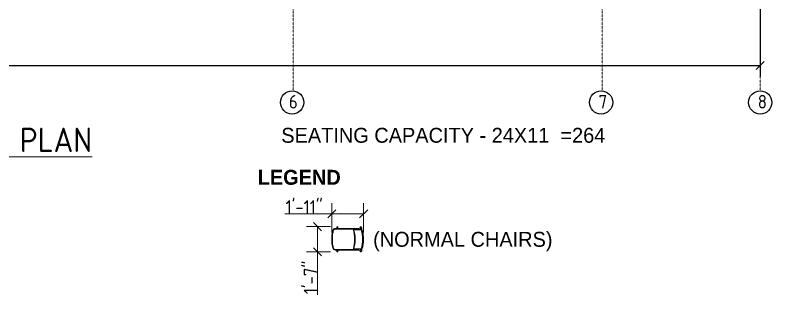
# Model space of a CAD drawing. Extents: x -95606 to 113309, y -42160 to -940.
# Drawn here: x -41653 to -41095, y -19149 to -18941 of the extents above; entities that cross this region are included whole.
import ezdxf

# ---------------------------------------------------------------- set-up
doc = ezdxf.new("R2010")
doc.units = 0
doc.header["$LTSCALE"] = 0.02
doc.header["$MEASUREMENT"] = 0
doc.header["$PDMODE"] = 3
doc.header["$PDSIZE"] = -2
doc.linetypes.add('ACAD_ISO04W100', pattern=[30, 24, -3, 0, -3])
doc.linetypes.add('CENTERX2', pattern=[101.6, 63.5, -12.7, 12.7, -12.7])
doc.layers.get('0').update_dxf_attribs({"linetype": 'CONTINUOUS'})
doc.layers.get('DEFPOINTS').update_dxf_attribs({"linetype": 'CONTINUOUS'})
for name, color, linetype, lineweight in [('dimension', 250, 'CONTINUOUS', 18), ('DOOR WIN TEXT', 102, 'CONTINUOUS', 25), ('RBH CENTER LINE', 1, 'ACAD_ISO04W100', 13), ('RBH DIMENSIONS', 8, 'CONTINUOUS', 15), ('RBH TEXT', 50, 'CONTINUOUS', 13), ('RBH TEXT FRAME', 90, 'CONTINUOUS', 25), ('RBH TEXT1', 111, 'CONTINUOUS', 0), ('RBH WALL - 0.30', 7, 'CONTINUOUS', 30), ('RBH-FURNITURE', 112, 'CONTINUOUS', 15)]:
    doc.layers.add(name, color=color, linetype=linetype, lineweight=lineweight)
doc.styles.add('RBH-225', font='ARIALN.TTF', dxfattribs={"height": 225})
doc.styles.get("Standard").update_dxf_attribs({"font": 'ISOCP'})
doc.dimstyles.new('RBH DIM 01', dxfattribs={"dimtxt": 10, "dimasz": 6, "dimexe": 8, "dimexo": 5, "dimgap": 0.09, "dimtad": 1, "dimdec": 0, "dimzin": 0, "dimdsep": 46, "dimlunit": 4, "dimtxsty": 'Standard', "dimblk": 'OBLIQUE', "dimcen": 0.09, "dimclrd": 4, "dimclre": 1, "dimclrt": 2, "dimadec": 0, "dimazin": 0, "dimtfac": 1, "dimtdec": 0, "dimtofl": 0, "dimtmove": 0, "dimatfit": 3, "dimldrblk": 'OPEN30', "dimfxl": 1, "dimtolj": 1, "dimtzin": 0, "dimlwd": -1, "dimlwe": -1, "dimarcsym": 0})

# ---------------------------------------------------------------- blocks, each defined once
blk = doc.blocks.new('_Oblique')
at = {"color": 0, "linetype": 'ByBlock', "lineweight": -2}
blk.add_line((-0.5, -0.5), (0.5, 0.5), dxfattribs=at)
blk = doc.blocks.new('*D1055')
at = {"layer": 'DEFPOINTS', "color": 0, "lineweight": -2, "ltscale": 0.75, "transparency": 16777216}
for p in [(-41103.39, -18841.87), (-42515, -18874.6), (-41103.39, -18978.18)]:
    blk.add_point(p, dxfattribs=at)
at = {"layer": 'DOOR WIN TEXT', "color": 1, "ltscale": 0.75, "transparency": 16777216}
for p, q in [((-41103.39, -18846.87), (-41103.39, -18986.18)), ((-42515, -18879.6), (-42515, -18986.18))]:
    blk.add_line(p, q, dxfattribs=at)
at = {"layer": 'DOOR WIN TEXT', "color": 4, "ltscale": 0.75, "transparency": 16777216}
blk.add_line((-42515, -18978.18), (-41103.39, -18978.18), dxfattribs=at)
at = {"layer": 'DOOR WIN TEXT', "color": 4, "ltscale": 0.75, "transparency": 16777216, "xscale": 6, "yscale": 6, "zscale": 6, "rotation": 180}
blk.add_blockref('_Oblique', (-42515, -18978.18), dxfattribs=at)
at = {"layer": 'DOOR WIN TEXT', "color": 4, "ltscale": 0.75, "transparency": 16777216, "xscale": 6, "yscale": 6, "zscale": 6}
blk.add_blockref('_Oblique', (-41103.39, -18978.18), dxfattribs=at)
at = {"layer": 'DOOR WIN TEXT', "color": 2, "ltscale": 0.75, "transparency": 16777216, "insert": (-41809.19, -18973.09), "char_height": 10, "attachment_point": 5}
blk.add_mtext('\\A1;117\'-8"', dxfattribs=at)
blk = doc.blocks.new('_Open30')
at = {"color": 0, "linetype": 'ByBlock', "lineweight": -2}
for p, q in [((-1, 0.268), (0, 0)), ((0, 0), (-1, -0.268)), ((0, 0), (-1, 0))]:
    blk.add_line(p, q, dxfattribs=at)
blk = doc.blocks.new('RGR')
at = {"layer": 'RBH-FURNITURE', "color": 253}
for p, q in [((-8.91, 4.13), (-8.91, 4.13)), ((-7.25, 5.44), (-8.03, 5.44)), ((-7.97, 3.23), (-7.97, -1)), ((-7.25, 4.64), (-7.92, 4.64)), ((-7.74, 4.64), (-7.86, 4.64)), ((-7.74, 4.64), (-7.86, 4.64)), ((-7.25, 5.44), (-7.25, -0.21)), ((-7.01, 5.26), (-7.01, -0.2)), ((7.01, 5.26), (7.01, -0.2)), ((7.25, 5.44), (8.03, 5.44)), ((7.25, 5.44), (7.25, -0.21)), ((7.25, 4.64), (7.92, 4.64)), ((7.74, 4.64), (7.86, 4.64)), ((7.74, 4.64), (7.86, 4.64)), ((7.97, 3.23), (7.97, -1)), ((8.91, 4.13), (8.91, 4.13)), ((-8.01, -1.19), (-8.01, -14.23)), ((-7.53, -1.25), (-7.53, -14.23)), ((7.53, -1.25), (7.53, -14.23)), ((8.01, -1.19), (8.01, -14.23)), ((-9.07, -12.41), (-8.01, -12.41)), ((-9.07, -13.13), (-8.01, -13.13)), ((-2.36, -16.34), (2.36, -16.34)), ((9.07, -12.41), (8.01, -12.41)), ((9.07, -13.13), (8.01, -13.13)), ((-2.18, -16.84), (2.18, -16.84))]:
    blk.add_line(p, q, dxfattribs=at)
for centre, radius, start, end in [((0, -15.36), 22.02, 70.784, 109.216), ((0.24, -17.39), 23.91, 90.5791, 108.2517), ((0.23, -16.12), 22.57, 90.5894, 109.3529), ((0, -16.08), 21.99, 71.4193, 108.5807), ((-0.24, -17.39), 23.91, 71.7483, 89.4209), ((-0.23, -16.12), 22.57, 70.6471, 89.4106), ((-8.89, 4.53), 0.4, 140.5482, 182.3926), ((-8.89, 4.53), 0.4, 180, 323.7562), ((-7.86, 3.74), 1.7, 111.8706, 142.152), ((-8.87, 3.23), 0.9, 0, 90), ((-7.86, 3.74), 0.9, 90, 142.152), ((-7.86, 3.74), 1.7, 90, 111.8706), ((-8.87, 3.23), 1.7, 41.0598, 56.113), ((0.25, -26.03), 26.51, 90.5317, 107.3791), ((-8.87, 3.23), 1.7, 17.6472, 41.0598), ((0.25, -26.03), 26.03, 90.5415, 107.2493), ((-0.25, -26.03), 26.51, 72.6209, 89.4683), ((-0.25, -26.03), 26.03, 72.7507, 89.4585), ((8.87, 3.23), 1.7, 138.9402, 162.3528), ((8.87, 3.23), 1.7, 123.887, 138.9402), ((7.86, 3.74), 1.7, 68.1294, 90), ((7.86, 3.74), 0.9, 37.848, 90), ((8.87, 3.23), 0.9, 90, 180), ((7.86, 3.74), 1.7, 37.848, 68.1294), ((8.89, 4.53), 0.4, 216.2438, 0), ((8.89, 4.53), 0.4, 357.6074, 39.4518), ((-7.53, -1.19), 0.48, 107.3791, 180), ((-7.45, -1.25), 0.08, 107.2493, 180), ((-6.73, -0.17), 0.519, 184.9854, 227.7895), ((-6.73, -0.17), 0.279, 186.7996, 277.5565), ((6.73, -0.17), 0.279, 262.4435, 353.2004), ((6.73, -0.17), 0.519, 312.2105, 355.0146), ((7.45, -1.25), 0.08, 0, 72.7507), ((7.53, -1.19), 0.48, 0, 72.6209), ((-8.9, -12.77), 0.4, 115.8419, 244.1581), ((-6.01, -14.23), 2, 179.9999, 257.0769), ((-6.01, -14.23), 1.52, 179.9999, 257.0769), ((0.23, 12.96), 29.9, 257.0767, 265.3679), ((0.23, 12.96), 29.42, 257.0767, 264.9386), ((-0.23, 12.96), 29.9, 274.6321, 282.9233), ((-0.23, 12.96), 29.42, 275.0614, 282.9233), ((6.01, -14.23), 1.52, 282.9231, 0.0001), ((6.01, -14.23), 2, 282.9231, 0.0001), ((8.9, -12.77), 0.4, 295.8419, 64.1581)]:
    blk.add_arc(centre, radius, start, end, dxfattribs=at)
blk = doc.blocks.new('CHAIR')
at = {"layer": 'RBH DIMENSIONS', "rotation": 270}
blk.add_blockref('RGR', (12.16, 0), dxfattribs=at)
blk = doc.blocks.new('*D997')
at = {"layer": 'DEFPOINTS', "color": 0, "lineweight": -2, "ltscale": 0.75, "transparency": 16777216}
for p in [(-41419.58, -19087.55), (-41419.58, -19106.25), (-41396.08, -19106.25)]:
    blk.add_point(p, dxfattribs=at)
at = {"layer": 'dimension', "color": 1, "ltscale": 0.75, "transparency": 16777216}
for p, q in [((-41419.58, -19101.25), (-41419.58, -19079.55)), ((-41396.08, -19101.25), (-41396.08, -19079.55))]:
    blk.add_line(p, q, dxfattribs=at)
at = {"layer": 'dimension', "color": 4, "ltscale": 0.75, "transparency": 16777216}
for p, q in [((-41419.58, -19087.55), (-41454.26, -19087.55)), ((-41396.08, -19087.55), (-41419.58, -19087.55))]:
    blk.add_line(p, q, dxfattribs=at)
at = {"layer": 'dimension', "color": 4, "ltscale": 0.75, "transparency": 16777216, "xscale": 6, "yscale": 6, "zscale": 6, "rotation": 180}
blk.add_blockref('_Oblique', (-41419.58, -19087.55), dxfattribs=at)
at = {"layer": 'dimension', "color": 4, "ltscale": 0.75, "transparency": 16777216, "xscale": 6, "yscale": 6, "zscale": 6}
blk.add_blockref('_Oblique', (-41396.08, -19087.55), dxfattribs=at)
at = {"layer": 'dimension', "color": 2, "ltscale": 0.75, "transparency": 16777216, "insert": (-41439.92, -19082.46), "char_height": 10, "attachment_point": 5}
blk.add_mtext('\\A1;1\'-11"', dxfattribs=at)
blk = doc.blocks.new('*D1096')
at = {"layer": 'DEFPOINTS', "color": 0, "lineweight": -2, "ltscale": 0.75, "transparency": 16777216}
for p in [(-41415.5, -19096.95), (-41430.16, -19115.55), (-41415.5, -19115.55)]:
    blk.add_point(p, dxfattribs=at)
at = {"layer": 'dimension', "color": 1, "ltscale": 0.75, "transparency": 16777216}
for p, q in [((-41420.5, -19096.95), (-41438.16, -19096.95)), ((-41420.5, -19115.55), (-41438.16, -19115.55))]:
    blk.add_line(p, q, dxfattribs=at)
at = {"layer": 'dimension', "color": 4, "ltscale": 0.75, "transparency": 16777216}
for p, q in [((-41430.16, -19096.95), (-41430.16, -19115.55)), ((-41430.16, -19115.55), (-41430.16, -19147.23))]:
    blk.add_line(p, q, dxfattribs=at)
at = {"layer": 'dimension', "color": 4, "ltscale": 0.75, "transparency": 16777216, "xscale": 6, "yscale": 6, "zscale": 6}
for p, rotation in [((-41430.16, -19096.95), 90), ((-41430.16, -19115.55), 270)]:
    blk.add_blockref('_Oblique', p, dxfattribs=dict(at, rotation=rotation))
at = {"layer": 'dimension', "color": 2, "ltscale": 0.75, "transparency": 16777216, "insert": (-41435.25, -19134.39), "char_height": 10, "attachment_point": 5, "rotation": 90}
blk.add_mtext('\\A1;1\'-7"', dxfattribs=at)

msp = doc.modelspace()

# ---------------------------------------------------------------- linework, layer by layer
at = {"layer": 'RBH CENTER LINE', "linetype": 'CENTERX2', "ltscale": 0.12}
for p, q in [((-41447.996, -18175.603), (-41447.996, -18996.791)), ((-41219.996, -18175.603), (-41219.996, -18996.791)), ((-41103.393, -18175.603), (-41103.393, -18996.791))]:
    msp.add_line(p, q, dxfattribs=at)
at = {"layer": 'RBH TEXT FRAME'}
for centre in [(-41448.825, -19005.329), (-41220.825, -19005.329), (-41103.393, -19005.329)]:
    msp.add_circle(centre, 8.578, dxfattribs=at)

# ---------------------------------------------------------------- block references
at = {"layer": 'RBH WALL - 0.30'}
msp.add_blockref('CHAIR', (-41414.894, -19106.255), dxfattribs=at)

# ---------------------------------------------------------------- texts
at = {"layer": 'RBH TEXT', "char_height": 10, "attachment_point": 1}
for s, insert in [('\\pi9.279;6', (-41460.487, -18999.831)), ('\\pi9.8262;7', (-41232.487, -18999.831)), ('\\pi9.8262;8', (-41115.055, -18999.831))]:
    msp.add_mtext_dynamic_manual_height_columns(s, width=23.65244, gutter_width=1, heights=[0], dxfattribs=dict(at, insert=insert))
at = {"layer": 'RBH TEXT', "color": 0, "char_height": 11, "attachment_point": 1, "style": 'RBH-225'}
for s, width, insert in [('\\pi27.668;{\\fStylus BT|b0|i0|c0|p34;SEATING CAPACITY - 24X11  =264                                           }', 321.56736, (-41484.519, -19024.089)), ('\\pi167.28;{\\fStylus BT|b1|i0|c0|p34;LEGEND}', 389.26937, (-41641.522, -19055.048)), ('\\pi127.8;{\\fStylus BT|b0|i0|c0|p34;(NORMAL CHAIRS)}', 389.26937, (-41516.872, -19100.796))]:
    msp.add_mtext_dynamic_manual_height_columns(s, width=width, gutter_width=1, heights=[0], dxfattribs=dict(at, insert=insert))
at = {"layer": 'RBH TEXT1', "insert": (-41910.393, -19023.952), "char_height": 18, "attachment_point": 1}
msp.add_mtext_dynamic_manual_height_columns('{\\LBALCONY LEVEL  FLOOR PLAN}', width=441.56619, gutter_width=1, heights=[0], dxfattribs=at)

# ---------------------------------------------------------------- dimensions: what is measured, and where the dimension line sits
at = {"layer": 'dimension', "ltscale": 0.75}
dim = msp.add_linear_dim(base=(-41419.576, -19087.552), p1=(-41396.078, -19106.255), p2=(-41419.576, -19106.255), dimstyle='RBH DIM 01', dxfattribs=at)
dim.commit()
dim.dimension.update_dxf_attribs({"geometry": '*D997', "text_midpoint": (-41439.916, -19082.462)})
dim = msp.add_linear_dim(base=(-41430.159, -19115.555), p1=(-41415.503, -19096.955), p2=(-41415.503, -19115.555), angle=90, dimstyle='RBH DIM 01', dxfattribs=at)
dim.commit()
dim.dimension.update_dxf_attribs({"geometry": '*D1096', "text_midpoint": (-41435.249, -19134.395)})
at = {"layer": 'DOOR WIN TEXT', "ltscale": 0.75}
dim = msp.add_linear_dim(base=(-41103.393, -18978.178), p1=(-42514.996, -18874.603), p2=(-41103.393, -18841.87), dimstyle='RBH DIM 01', dxfattribs=at)
dim.commit()
dim.dimension.update_dxf_attribs({"geometry": '*D1055', "text_midpoint": (-41809.194, -18973.088)})

doc.saveas('drawing.dxf')
